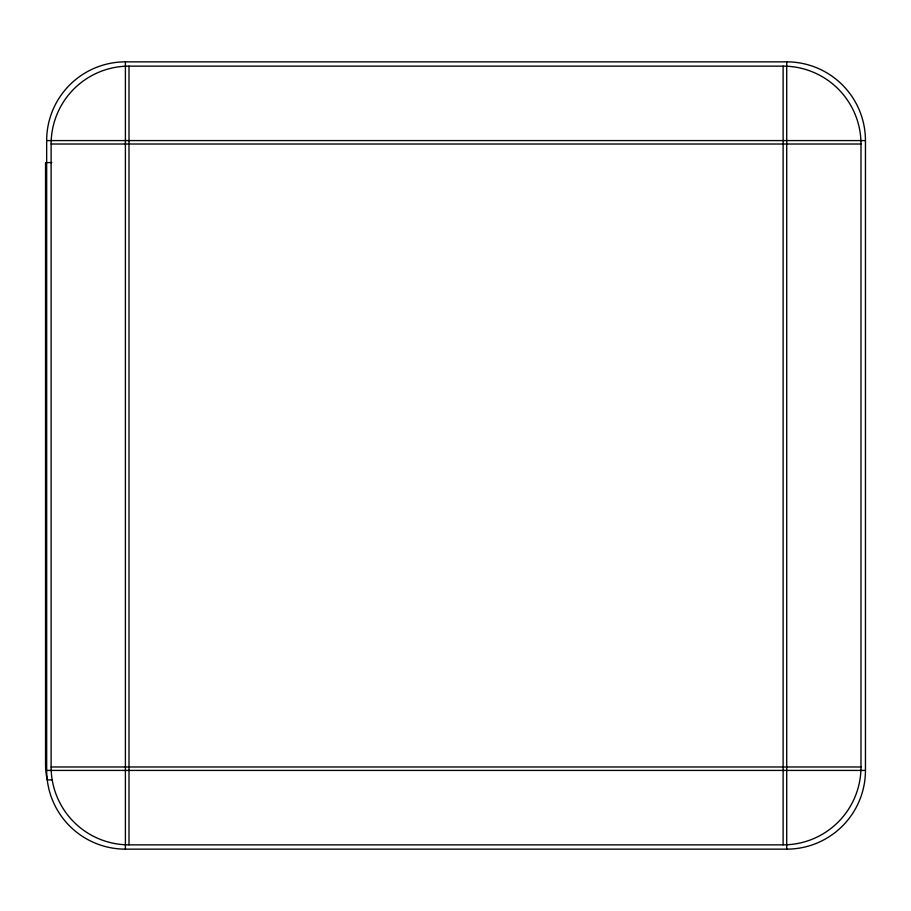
<?xml version="1.0" encoding="UTF-8"?>
<svg xmlns="http://www.w3.org/2000/svg" width="911" height="911" viewBox="0 0 911 911"><rect width="100%" height="100%" fill="white"/><g stroke="black" fill="none" stroke-linecap="round" stroke-linejoin="round"><path stroke-width="1.37" d="M125.399 61.857L786.717 61.857A78.733 78.733 0 0 1 865.45 140.579L865.45 770.421A78.733 78.733 0 0 1 786.717 849.143L125.399 849.143A78.733 78.733 0 0 1 46.666 770.421L46.666 140.579A78.733 78.733 0 0 1 125.399 61.857L125.399 849.143M128.998 66.139L783.118 66.139A77.868 77.868 0 0 1 860.986 144.018L860.986 766.982A77.868 77.868 0 0 1 783.118 844.861L128.998 844.861A77.868 77.868 0 0 1 51.118 766.982L51.118 144.018A77.868 77.868 0 0 1 128.998 66.139L128.998 844.861M46.666 140.579L865.45 140.579M51.118 144.018L860.986 144.018M51.79 162.591L45.55 162.591L45.55 764.466A70.978 70.978 0 0 0 47.247 779.896L52.109 779.896M51.118 766.982L860.986 766.982M46.666 770.421L865.45 770.421M786.717 61.857L786.717 849.143M783.118 66.139L783.118 844.861"/></g></svg>
